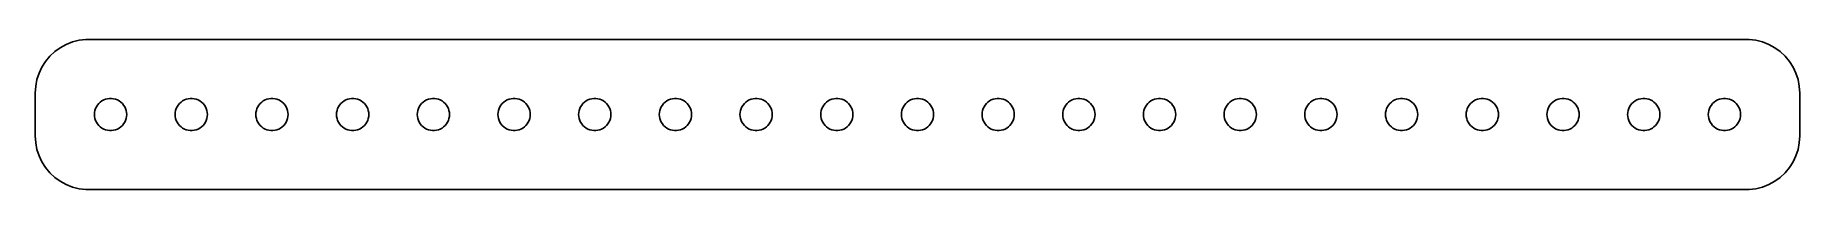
# Model space of a CAD drawing. Header units: metres. Extents: x -82 to 82, y -7 to 7.
import ezdxf

# ---------------------------------------------------------------- set-up
doc = ezdxf.new("R2010")
doc.units = ezdxf.units.M

msp = doc.modelspace()

# ---------------------------------------------------------------- linework, layer by layer
for p, q in [((-78.5451, 6.75528), (-79.1289, 6.52412)), ((-77.9369, 6.91142), (-78.5451, 6.75528)), ((-77.3139, 6.99013), (-77.9369, 6.91142)), ((77.3139, 6.99013), (-77.3139, 6.99013)), ((77.9369, 6.91142), (77.3139, 6.99013)), ((78.5451, 6.75528), (77.9369, 6.91142)), ((79.1289, 6.52412), (78.5451, 6.75528)), ((-81.0451, 4.93892), (-81.3815, 4.40877)), ((-80.6448, 5.42273), (-81.0451, 4.93892)), ((-80.1871, 5.85255), (-80.6448, 5.42273)), ((-79.6791, 6.22163), (-80.1871, 5.85255)), ((-79.1289, 6.52412), (-79.6791, 6.22163)), ((79.6791, 6.22163), (79.1289, 6.52412)), ((80.1871, 5.85255), (79.6791, 6.22163)), ((80.6448, 5.42273), (80.1871, 5.85255)), ((81.0451, 4.93892), (80.6448, 5.42273)), ((81.3815, 4.40877), (81.0451, 4.93892)), ((-81.6489, 3.84062), (-81.8429, 3.24344)), ((-81.3815, 4.40877), (-81.6489, 3.84062)), ((81.6489, 3.84062), (81.3815, 4.40877)), ((81.8429, 3.24344), (81.6489, 3.84062)), ((-81.9606, 2.62666), (-82, 2)), ((-82, 2), (-82, -2)), ((-81.8429, 3.24344), (-81.9606, 2.62666)), ((81.9606, 2.62666), (81.8429, 3.24344)), ((82, 2), (81.9606, 2.62666)), ((82, -2), (82, 2)), ((-76.5, 0), (-76.4882, 0.187988)), ((-76.4882, -0.187988), (-76.5, 0)), ((-76.4882, 0.187988), (-76.4529, 0.373032)), ((-76.4529, 0.373032), (-76.3947, 0.552185)), ((-76.3947, 0.552185), (-76.3145, 0.722626)), ((-76.3145, 0.722626), (-76.2135, 0.881668)), ((-76.2135, 0.881668), (-76.0934, 1.02681)), ((-76.0934, 1.02681), (-75.9561, 1.15576)), ((-75.9561, 1.15576), (-75.8037, 1.26648)), ((-75.8037, 1.26648), (-75.6387, 1.35724)), ((-75.6387, 1.35724), (-75.4635, 1.42657)), ((-75.4635, 1.42657), (-75.2811, 1.47342)), ((-75.2811, 1.47342), (-75.0942, 1.49704)), ((-75.0942, 1.49704), (-74.9058, 1.49704)), ((-74.9058, 1.49704), (-74.7189, 1.47342)), ((-74.7189, 1.47342), (-74.5365, 1.42657)), ((-74.5365, 1.42657), (-74.3613, 1.35724)), ((-74.3613, 1.35724), (-74.1963, 1.26648)), ((-74.1963, 1.26648), (-74.0439, 1.15576)), ((-74.0439, 1.15576), (-73.9065, 1.02681)), ((-73.9065, 1.02681), (-73.7865, 0.881668)), ((-73.7865, 0.881668), (-73.6855, 0.722626)), ((-73.6855, 0.722626), (-73.6053, 0.552185)), ((-73.6053, 0.552185), (-73.5471, 0.373032)), ((-73.5471, 0.373032), (-73.5118, 0.187988)), ((-73.5118, 0.187988), (-73.5, 0)), ((-73.5, 0), (-73.5118, -0.187988)), ((-69, 0), (-68.9882, 0.187988)), ((-68.9882, -0.187988), (-69, 0)), ((-68.9882, 0.187988), (-68.9529, 0.373032)), ((-68.9529, 0.373032), (-68.8947, 0.552185)), ((-68.8947, 0.552185), (-68.8145, 0.722626)), ((-68.8145, 0.722626), (-68.7135, 0.881668)), ((-68.7135, 0.881668), (-68.5934, 1.02681)), ((-68.5934, 1.02681), (-68.4561, 1.15576)), ((-68.4561, 1.15576), (-68.3037, 1.26648)), ((-68.3037, 1.26648), (-68.1387, 1.35724)), ((-68.1387, 1.35724), (-67.9635, 1.42657)), ((-67.9635, 1.42657), (-67.7811, 1.47342)), ((-67.7811, 1.47342), (-67.5942, 1.49704)), ((-67.5942, 1.49704), (-67.4058, 1.49704)), ((-67.4058, 1.49704), (-67.2189, 1.47342)), ((-67.2189, 1.47342), (-67.0365, 1.42657)), ((-67.0365, 1.42657), (-66.8613, 1.35724)), ((-66.8613, 1.35724), (-66.6963, 1.26648)), ((-66.6963, 1.26648), (-66.5439, 1.15576)), ((-66.5439, 1.15576), (-66.4065, 1.02681)), ((-66.4065, 1.02681), (-66.2865, 0.881668)), ((-66.2865, 0.881668), (-66.1855, 0.722626)), ((-66.1855, 0.722626), (-66.1053, 0.552185)), ((-66.1053, 0.552185), (-66.0471, 0.373032)), ((-66.0471, 0.373032), (-66.0118, 0.187988)), ((-66.0118, 0.187988), (-66, 0)), ((-66, 0), (-66.0118, -0.187988)), ((-61.5, 0), (-61.4882, 0.187988)), ((-61.4882, -0.187988), (-61.5, 0)), ((-61.4882, 0.187988), (-61.4529, 0.373032)), ((-61.4529, 0.373032), (-61.3947, 0.552185)), ((-61.3947, 0.552185), (-61.3145, 0.722626)), ((-61.3145, 0.722626), (-61.2135, 0.881668)), ((-61.2135, 0.881668), (-61.0934, 1.02681)), ((-61.0934, 1.02681), (-60.9561, 1.15576)), ((-60.9561, 1.15576), (-60.8037, 1.26648)), ((-60.8037, 1.26648), (-60.6387, 1.35724)), ((-60.6387, 1.35724), (-60.4635, 1.42657)), ((-60.4635, 1.42657), (-60.2811, 1.47342)), ((-60.2811, 1.47342), (-60.0942, 1.49704)), ((-60.0942, 1.49704), (-59.9058, 1.49704)), ((-59.9058, 1.49704), (-59.7189, 1.47342)), ((-59.7189, 1.47342), (-59.5365, 1.42657)), ((-59.5365, 1.42657), (-59.3613, 1.35724)), ((-59.3613, 1.35724), (-59.1963, 1.26648)), ((-59.1963, 1.26648), (-59.0439, 1.15576)), ((-59.0439, 1.15576), (-58.9065, 1.02681)), ((-58.9065, 1.02681), (-58.7865, 0.881668)), ((-58.7865, 0.881668), (-58.6855, 0.722626)), ((-58.6855, 0.722626), (-58.6053, 0.552185)), ((-58.6053, 0.552185), (-58.5471, 0.373032)), ((-58.5471, 0.373032), (-58.5118, 0.187988)), ((-58.5118, 0.187988), (-58.5, 0)), ((-58.5, 0), (-58.5118, -0.187988)), ((-54, 0), (-53.9882, 0.187988)), ((-53.9882, -0.187988), (-54, 0)), ((-53.9882, 0.187988), (-53.9529, 0.373032)), ((-53.9529, 0.373032), (-53.8947, 0.552185)), ((-53.8947, 0.552185), (-53.8145, 0.722626)), ((-53.8145, 0.722626), (-53.7135, 0.881668)), ((-53.7135, 0.881668), (-53.5934, 1.02681)), ((-53.5934, 1.02681), (-53.4561, 1.15576)), ((-53.4561, 1.15576), (-53.3037, 1.26648)), ((-53.3037, 1.26648), (-53.1387, 1.35724)), ((-53.1387, 1.35724), (-52.9635, 1.42657)), ((-52.9635, 1.42657), (-52.7811, 1.47342)), ((-52.7811, 1.47342), (-52.5942, 1.49704)), ((-52.5942, 1.49704), (-52.4058, 1.49704)), ((-52.4058, 1.49704), (-52.2189, 1.47342)), ((-52.2189, 1.47342), (-52.0365, 1.42657)), ((-52.0365, 1.42657), (-51.8613, 1.35724)), ((-51.8613, 1.35724), (-51.6963, 1.26648)), ((-51.6963, 1.26648), (-51.5439, 1.15576)), ((-51.5439, 1.15576), (-51.4065, 1.02681)), ((-51.4065, 1.02681), (-51.2865, 0.881668)), ((-51.2865, 0.881668), (-51.1855, 0.722626)), ((-51.1855, 0.722626), (-51.1053, 0.552185)), ((-51.1053, 0.552185), (-51.0471, 0.373032)), ((-51.0471, 0.373032), (-51.0118, 0.187988)), ((-51.0118, 0.187988), (-51, 0)), ((-51, 0), (-51.0118, -0.187988)), ((-46.5, 0), (-46.4882, 0.187988)), ((-46.4882, -0.187988), (-46.5, 0)), ((-46.4882, 0.187988), (-46.4529, 0.373032)), ((-46.4529, 0.373032), (-46.3947, 0.552185)), ((-46.3947, 0.552185), (-46.3145, 0.722626)), ((-46.3145, 0.722626), (-46.2135, 0.881668)), ((-46.2135, 0.881668), (-46.0934, 1.02681)), ((-46.0934, 1.02681), (-45.9561, 1.15576)), ((-45.9561, 1.15576), (-45.8037, 1.26648)), ((-45.8037, 1.26648), (-45.6387, 1.35724)), ((-45.6387, 1.35724), (-45.4635, 1.42657)), ((-45.4635, 1.42657), (-45.2811, 1.47342)), ((-45.2811, 1.47342), (-45.0942, 1.49704)), ((-45.0942, 1.49704), (-44.9058, 1.49704)), ((-44.9058, 1.49704), (-44.7189, 1.47342)), ((-44.7189, 1.47342), (-44.5365, 1.42657)), ((-44.5365, 1.42657), (-44.3613, 1.35724)), ((-44.3613, 1.35724), (-44.1963, 1.26648)), ((-44.1963, 1.26648), (-44.0439, 1.15576)), ((-44.0439, 1.15576), (-43.9065, 1.02681)), ((-43.9065, 1.02681), (-43.7865, 0.881668)), ((-43.7865, 0.881668), (-43.6855, 0.722626)), ((-43.6855, 0.722626), (-43.6053, 0.552185)), ((-43.6053, 0.552185), (-43.5471, 0.373032)), ((-43.5471, 0.373032), (-43.5118, 0.187988)), ((-43.5118, 0.187988), (-43.5, 0)), ((-43.5, 0), (-43.5118, -0.187988)), ((-39, 0), (-38.9882, 0.187988)), ((-38.9882, -0.187988), (-39, 0)), ((-38.9882, 0.187988), (-38.9529, 0.373032)), ((-38.9529, 0.373032), (-38.8947, 0.552185)), ((-38.8947, 0.552185), (-38.8145, 0.722626)), ((-38.8145, 0.722626), (-38.7135, 0.881668)), ((-38.7135, 0.881668), (-38.5934, 1.02681)), ((-38.5934, 1.02681), (-38.4561, 1.15576)), ((-38.4561, 1.15576), (-38.3037, 1.26648)), ((-38.3037, 1.26648), (-38.1387, 1.35724)), ((-38.1387, 1.35724), (-37.9635, 1.42657)), ((-37.9635, 1.42657), (-37.7811, 1.47342)), ((-37.7811, 1.47342), (-37.5942, 1.49704)), ((-37.5942, 1.49704), (-37.4058, 1.49704)), ((-37.4058, 1.49704), (-37.2189, 1.47342)), ((-37.2189, 1.47342), (-37.0365, 1.42657)), ((-37.0365, 1.42657), (-36.8613, 1.35724)), ((-36.8613, 1.35724), (-36.6963, 1.26648)), ((-36.6963, 1.26648), (-36.5439, 1.15576)), ((-36.5439, 1.15576), (-36.4065, 1.02681)), ((-36.4065, 1.02681), (-36.2865, 0.881668)), ((-36.2865, 0.881668), (-36.1855, 0.722626)), ((-36.1855, 0.722626), (-36.1053, 0.552185)), ((-36.1053, 0.552185), (-36.0471, 0.373032)), ((-36.0471, 0.373032), (-36.0118, 0.187988)), ((-36.0118, 0.187988), (-36, 0)), ((-36, 0), (-36.0118, -0.187988)), ((-31.5, 0), (-31.4882, 0.187988)), ((-31.4882, -0.187988), (-31.5, 0)), ((-31.4882, 0.187988), (-31.4529, 0.373032)), ((-31.4529, 0.373032), (-31.3947, 0.552185)), ((-31.3947, 0.552185), (-31.3145, 0.722626)), ((-31.3145, 0.722626), (-31.2135, 0.881668)), ((-31.2135, 0.881668), (-31.0934, 1.02681)), ((-31.0934, 1.02681), (-30.9561, 1.15576)), ((-30.9561, 1.15576), (-30.8037, 1.26648)), ((-30.8037, 1.26648), (-30.6387, 1.35724)), ((-30.6387, 1.35724), (-30.4635, 1.42657)), ((-30.4635, 1.42657), (-30.2811, 1.47342)), ((-30.2811, 1.47342), (-30.0942, 1.49704)), ((-30.0942, 1.49704), (-29.9058, 1.49704)), ((-29.9058, 1.49704), (-29.7189, 1.47342)), ((-29.7189, 1.47342), (-29.5365, 1.42657)), ((-29.5365, 1.42657), (-29.3613, 1.35724)), ((-29.3613, 1.35724), (-29.1963, 1.26648)), ((-29.1963, 1.26648), (-29.0439, 1.15576)), ((-29.0439, 1.15576), (-28.9065, 1.02681)), ((-28.9065, 1.02681), (-28.7865, 0.881668)), ((-28.7865, 0.881668), (-28.6855, 0.722626)), ((-28.6855, 0.722626), (-28.6053, 0.552185)), ((-28.6053, 0.552185), (-28.5471, 0.373032)), ((-28.5471, 0.373032), (-28.5118, 0.187988)), ((-28.5118, 0.187988), (-28.5, 0)), ((-28.5, 0), (-28.5118, -0.187988)), ((-24, 0), (-23.9882, 0.187988)), ((-23.9882, -0.187988), (-24, 0)), ((-23.9882, 0.187988), (-23.9529, 0.373032)), ((-23.9529, 0.373032), (-23.8947, 0.552185)), ((-23.8947, 0.552185), (-23.8145, 0.722626)), ((-23.8145, 0.722626), (-23.7135, 0.881668)), ((-23.7135, 0.881668), (-23.5934, 1.02681)), ((-23.5934, 1.02681), (-23.4561, 1.15576)), ((-23.4561, 1.15576), (-23.3037, 1.26648)), ((-23.3037, 1.26648), (-23.1387, 1.35724)), ((-23.1387, 1.35724), (-22.9635, 1.42657)), ((-22.9635, 1.42657), (-22.7811, 1.47342)), ((-22.7811, 1.47342), (-22.5942, 1.49704)), ((-22.5942, 1.49704), (-22.4058, 1.49704)), ((-22.4058, 1.49704), (-22.2189, 1.47342)), ((-22.2189, 1.47342), (-22.0365, 1.42657)), ((-22.0365, 1.42657), (-21.8613, 1.35724)), ((-21.8613, 1.35724), (-21.6963, 1.26648)), ((-21.6963, 1.26648), (-21.5439, 1.15576)), ((-21.5439, 1.15576), (-21.4065, 1.02681)), ((-21.4065, 1.02681), (-21.2865, 0.881668)), ((-21.2865, 0.881668), (-21.1855, 0.722626)), ((-21.1855, 0.722626), (-21.1053, 0.552185)), ((-21.1053, 0.552185), (-21.0471, 0.373032)), ((-21.0471, 0.373032), (-21.0118, 0.187988)), ((-21.0118, 0.187988), (-21, 0)), ((-21, 0), (-21.0118, -0.187988)), ((-16.5, 0), (-16.4882, 0.187988)), ((-16.4882, -0.187988), (-16.5, 0)), ((-16.4882, 0.187988), (-16.4529, 0.373032)), ((-16.4529, 0.373032), (-16.3947, 0.552185)), ((-16.3947, 0.552185), (-16.3145, 0.722626)), ((-16.3145, 0.722626), (-16.2135, 0.881668)), ((-16.2135, 0.881668), (-16.0934, 1.02681)), ((-16.0934, 1.02681), (-15.9561, 1.15576)), ((-15.9561, 1.15576), (-15.8037, 1.26648)), ((-15.8037, 1.26648), (-15.6387, 1.35724)), ((-15.6387, 1.35724), (-15.4635, 1.42657)), ((-15.4635, 1.42657), (-15.2811, 1.47342)), ((-15.2811, 1.47342), (-15.0942, 1.49704)), ((-15.0942, 1.49704), (-14.9058, 1.49704)), ((-14.9058, 1.49704), (-14.7189, 1.47342)), ((-14.7189, 1.47342), (-14.5365, 1.42657)), ((-14.5365, 1.42657), (-14.3613, 1.35724)), ((-14.3613, 1.35724), (-14.1963, 1.26648)), ((-14.1963, 1.26648), (-14.0439, 1.15576)), ((-14.0439, 1.15576), (-13.9065, 1.02681)), ((-13.9065, 1.02681), (-13.7865, 0.881668)), ((-13.7865, 0.881668), (-13.6855, 0.722626)), ((-13.6855, 0.722626), (-13.6053, 0.552185)), ((-13.6053, 0.552185), (-13.5471, 0.373032)), ((-13.5471, 0.373032), (-13.5118, 0.187988)), ((-13.5118, 0.187988), (-13.5, 0)), ((-13.5, 0), (-13.5118, -0.187988)), ((-9, 0), (-8.98816, 0.187988)), ((-8.98816, -0.187988), (-9, 0)), ((-8.98816, 0.187988), (-8.95287, 0.373032)), ((-8.95287, 0.373032), (-8.89465, 0.552185)), ((-8.89465, 0.552185), (-8.81445, 0.722626)), ((-8.81445, 0.722626), (-8.71352, 0.881668)), ((-8.71352, 0.881668), (-8.59344, 1.02681)), ((-8.59344, 1.02681), (-8.45613, 1.15576)), ((-8.45613, 1.15576), (-8.30373, 1.26648)), ((-8.30373, 1.26648), (-8.13866, 1.35724)), ((-8.13866, 1.35724), (-7.96352, 1.42657)), ((-7.96352, 1.42657), (-7.78107, 1.47342)), ((-7.78107, 1.47342), (-7.59418, 1.49704)), ((-7.59418, 1.49704), (-7.40581, 1.49704)), ((-7.40581, 1.49704), (-7.21892, 1.47342)), ((-7.21892, 1.47342), (-7.03647, 1.42657)), ((-7.03647, 1.42657), (-6.86133, 1.35724)), ((-6.86133, 1.35724), (-6.69626, 1.26648)), ((-6.69626, 1.26648), (-6.54385, 1.15576)), ((-6.54385, 1.15576), (-6.40654, 1.02681)), ((-6.40654, 1.02681), (-6.28647, 0.881668)), ((-6.28647, 0.881668), (-6.18553, 0.722626)), ((-6.18553, 0.722626), (-6.10533, 0.552185)), ((-6.10533, 0.552185), (-6.04712, 0.373032)), ((-6.04712, 0.373032), (-6.01183, 0.187988)), ((-6.01183, 0.187988), (-6, 0)), ((-6, 0), (-6.01183, -0.187988)), ((-1.5, 0), (-1.48816, 0.187988)), ((-1.48816, -0.187988), (-1.5, 0)), ((-1.48816, 0.187988), (-1.45287, 0.373032)), ((-1.45287, 0.373032), (-1.39465, 0.552185)), ((-1.39465, 0.552185), (-1.31445, 0.722626)), ((-1.31445, 0.722626), (-1.21352, 0.881668)), ((-1.21352, 0.881668), (-1.09344, 1.02681)), ((-1.09344, 1.02681), (-0.956131, 1.15576)), ((-0.956131, 1.15576), (-0.803726, 1.26648)), ((-0.803726, 1.26648), (-0.638657, 1.35724)), ((-0.638657, 1.35724), (-0.463516, 1.42657)), ((-0.463516, 1.42657), (-0.281067, 1.47342)), ((-0.281067, 1.47342), (-0.094177, 1.49704)), ((-0.094177, 1.49704), (0.094177, 1.49704)), ((0.094177, 1.49704), (0.281067, 1.47342)), ((0.281067, 1.47342), (0.463516, 1.42657)), ((0.463516, 1.42657), (0.638657, 1.35724)), ((0.638657, 1.35724), (0.803726, 1.26648)), ((0.803726, 1.26648), (0.956131, 1.15576)), ((0.956131, 1.15576), (1.09344, 1.02681)), ((1.09344, 1.02681), (1.21352, 0.881668)), ((1.21352, 0.881668), (1.31445, 0.722626)), ((1.31445, 0.722626), (1.39465, 0.552185)), ((1.39465, 0.552185), (1.45287, 0.373032)), ((1.45287, 0.373032), (1.48816, 0.187988)), ((1.48816, 0.187988), (1.5, 0)), ((1.5, 0), (1.48816, -0.187988)), ((6, 0), (6.01183, 0.187988)), ((6.01183, -0.187988), (6, 0)), ((6.01183, 0.187988), (6.04712, 0.373032)), ((6.04712, 0.373032), (6.10533, 0.552185)), ((6.10533, 0.552185), (6.18553, 0.722626)), ((6.18553, 0.722626), (6.28647, 0.881668)), ((6.28647, 0.881668), (6.40654, 1.02681)), ((6.40654, 1.02681), (6.54385, 1.15576)), ((6.54385, 1.15576), (6.69626, 1.26648)), ((6.69626, 1.26648), (6.86133, 1.35724)), ((6.86133, 1.35724), (7.03647, 1.42657)), ((7.03647, 1.42657), (7.21892, 1.47342)), ((7.21892, 1.47342), (7.40581, 1.49704)), ((7.40581, 1.49704), (7.59418, 1.49704)), ((7.59418, 1.49704), (7.78107, 1.47342)), ((7.78107, 1.47342), (7.96352, 1.42657)), ((7.96352, 1.42657), (8.13866, 1.35724)), ((8.13866, 1.35724), (8.30373, 1.26648)), ((8.30373, 1.26648), (8.45613, 1.15576)), ((8.45613, 1.15576), (8.59344, 1.02681)), ((8.59344, 1.02681), (8.71352, 0.881668)), ((8.71352, 0.881668), (8.81445, 0.722626)), ((8.81445, 0.722626), (8.89465, 0.552185)), ((8.89465, 0.552185), (8.95287, 0.373032)), ((8.95287, 0.373032), (8.98816, 0.187988)), ((8.98816, 0.187988), (9, 0)), ((9, 0), (8.98816, -0.187988)), ((13.5, 0), (13.5118, 0.187988)), ((13.5118, -0.187988), (13.5, 0)), ((13.5118, 0.187988), (13.5471, 0.373032)), ((13.5471, 0.373032), (13.6053, 0.552185)), ((13.6053, 0.552185), (13.6855, 0.722626)), ((13.6855, 0.722626), (13.7865, 0.881668)), ((13.7865, 0.881668), (13.9065, 1.02681)), ((13.9065, 1.02681), (14.0439, 1.15576)), ((14.0439, 1.15576), (14.1963, 1.26648)), ((14.1963, 1.26648), (14.3613, 1.35724)), ((14.3613, 1.35724), (14.5365, 1.42657)), ((14.5365, 1.42657), (14.7189, 1.47342)), ((14.7189, 1.47342), (14.9058, 1.49704)), ((14.9058, 1.49704), (15.0942, 1.49704)), ((15.0942, 1.49704), (15.2811, 1.47342)), ((15.2811, 1.47342), (15.4635, 1.42657)), ((15.4635, 1.42657), (15.6387, 1.35724)), ((15.6387, 1.35724), (15.8037, 1.26648)), ((15.8037, 1.26648), (15.9561, 1.15576)), ((15.9561, 1.15576), (16.0934, 1.02681)), ((16.0934, 1.02681), (16.2135, 0.881668)), ((16.2135, 0.881668), (16.3145, 0.722626)), ((16.3145, 0.722626), (16.3947, 0.552185)), ((16.3947, 0.552185), (16.4529, 0.373032)), ((16.4529, 0.373032), (16.4882, 0.187988)), ((16.4882, 0.187988), (16.5, 0)), ((16.5, 0), (16.4882, -0.187988)), ((21, 0), (21.0118, 0.187988)), ((21.0118, -0.187988), (21, 0)), ((21.0118, 0.187988), (21.0471, 0.373032)), ((21.0471, 0.373032), (21.1053, 0.552185)), ((21.1053, 0.552185), (21.1855, 0.722626)), ((21.1855, 0.722626), (21.2865, 0.881668)), ((21.2865, 0.881668), (21.4065, 1.02681)), ((21.4065, 1.02681), (21.5439, 1.15576)), ((21.5439, 1.15576), (21.6963, 1.26648)), ((21.6963, 1.26648), (21.8613, 1.35724)), ((21.8613, 1.35724), (22.0365, 1.42657)), ((22.0365, 1.42657), (22.2189, 1.47342)), ((22.2189, 1.47342), (22.4058, 1.49704)), ((22.4058, 1.49704), (22.5942, 1.49704)), ((22.5942, 1.49704), (22.7811, 1.47342)), ((22.7811, 1.47342), (22.9635, 1.42657)), ((22.9635, 1.42657), (23.1387, 1.35724)), ((23.1387, 1.35724), (23.3037, 1.26648)), ((23.3037, 1.26648), (23.4561, 1.15576)), ((23.4561, 1.15576), (23.5934, 1.02681)), ((23.5934, 1.02681), (23.7135, 0.881668)), ((23.7135, 0.881668), (23.8145, 0.722626)), ((23.8145, 0.722626), (23.8947, 0.552185)), ((23.8947, 0.552185), (23.9529, 0.373032)), ((23.9529, 0.373032), (23.9882, 0.187988)), ((23.9882, 0.187988), (24, 0)), ((24, 0), (23.9882, -0.187988)), ((28.5, 0), (28.5118, 0.187988)), ((28.5118, -0.187988), (28.5, 0)), ((28.5118, 0.187988), (28.5471, 0.373032)), ((28.5471, 0.373032), (28.6053, 0.552185)), ((28.6053, 0.552185), (28.6855, 0.722626)), ((28.6855, 0.722626), (28.7865, 0.881668)), ((28.7865, 0.881668), (28.9065, 1.02681)), ((28.9065, 1.02681), (29.0439, 1.15576)), ((29.0439, 1.15576), (29.1963, 1.26648)), ((29.1963, 1.26648), (29.3613, 1.35724)), ((29.3613, 1.35724), (29.5365, 1.42657)), ((29.5365, 1.42657), (29.7189, 1.47342)), ((29.7189, 1.47342), (29.9058, 1.49704)), ((29.9058, 1.49704), (30.0942, 1.49704)), ((30.0942, 1.49704), (30.2811, 1.47342)), ((30.2811, 1.47342), (30.4635, 1.42657)), ((30.4635, 1.42657), (30.6387, 1.35724)), ((30.6387, 1.35724), (30.8037, 1.26648)), ((30.8037, 1.26648), (30.9561, 1.15576)), ((30.9561, 1.15576), (31.0934, 1.02681)), ((31.0934, 1.02681), (31.2135, 0.881668)), ((31.2135, 0.881668), (31.3145, 0.722626)), ((31.3145, 0.722626), (31.3947, 0.552185)), ((31.3947, 0.552185), (31.4529, 0.373032)), ((31.4529, 0.373032), (31.4882, 0.187988)), ((31.4882, 0.187988), (31.5, 0)), ((31.5, 0), (31.4882, -0.187988)), ((36, 0), (36.0118, 0.187988)), ((36.0118, -0.187988), (36, 0)), ((36.0118, 0.187988), (36.0471, 0.373032)), ((36.0471, 0.373032), (36.1053, 0.552185)), ((36.1053, 0.552185), (36.1855, 0.722626)), ((36.1855, 0.722626), (36.2865, 0.881668)), ((36.2865, 0.881668), (36.4065, 1.02681)), ((36.4065, 1.02681), (36.5439, 1.15576)), ((36.5439, 1.15576), (36.6963, 1.26648)), ((36.6963, 1.26648), (36.8613, 1.35724)), ((36.8613, 1.35724), (37.0365, 1.42657)), ((37.0365, 1.42657), (37.2189, 1.47342)), ((37.2189, 1.47342), (37.4058, 1.49704)), ((37.4058, 1.49704), (37.5942, 1.49704)), ((37.5942, 1.49704), (37.7811, 1.47342)), ((37.7811, 1.47342), (37.9635, 1.42657)), ((37.9635, 1.42657), (38.1387, 1.35724)), ((38.1387, 1.35724), (38.3037, 1.26648)), ((38.3037, 1.26648), (38.4561, 1.15576)), ((38.4561, 1.15576), (38.5934, 1.02681)), ((38.5934, 1.02681), (38.7135, 0.881668)), ((38.7135, 0.881668), (38.8145, 0.722626)), ((38.8145, 0.722626), (38.8947, 0.552185)), ((38.8947, 0.552185), (38.9529, 0.373032)), ((38.9529, 0.373032), (38.9882, 0.187988)), ((38.9882, 0.187988), (39, 0)), ((39, 0), (38.9882, -0.187988)), ((43.5, 0), (43.5118, 0.187988)), ((43.5118, -0.187988), (43.5, 0)), ((43.5118, 0.187988), (43.5471, 0.373032)), ((43.5471, 0.373032), (43.6053, 0.552185)), ((43.6053, 0.552185), (43.6855, 0.722626)), ((43.6855, 0.722626), (43.7865, 0.881668)), ((43.7865, 0.881668), (43.9065, 1.02681)), ((43.9065, 1.02681), (44.0439, 1.15576)), ((44.0439, 1.15576), (44.1963, 1.26648)), ((44.1963, 1.26648), (44.3613, 1.35724)), ((44.3613, 1.35724), (44.5365, 1.42657)), ((44.5365, 1.42657), (44.7189, 1.47342)), ((44.7189, 1.47342), (44.9058, 1.49704)), ((44.9058, 1.49704), (45.0942, 1.49704)), ((45.0942, 1.49704), (45.2811, 1.47342)), ((45.2811, 1.47342), (45.4635, 1.42657)), ((45.4635, 1.42657), (45.6387, 1.35724)), ((45.6387, 1.35724), (45.8037, 1.26648)), ((45.8037, 1.26648), (45.9561, 1.15576)), ((45.9561, 1.15576), (46.0934, 1.02681)), ((46.0934, 1.02681), (46.2135, 0.881668)), ((46.2135, 0.881668), (46.3145, 0.722626)), ((46.3145, 0.722626), (46.3947, 0.552185)), ((46.3947, 0.552185), (46.4529, 0.373032)), ((46.4529, 0.373032), (46.4882, 0.187988)), ((46.4882, 0.187988), (46.5, 0)), ((46.5, 0), (46.4882, -0.187988)), ((51, 0), (51.0118, 0.187988)), ((51.0118, -0.187988), (51, 0)), ((51.0118, 0.187988), (51.0471, 0.373032)), ((51.0471, 0.373032), (51.1053, 0.552185)), ((51.1053, 0.552185), (51.1855, 0.722626)), ((51.1855, 0.722626), (51.2865, 0.881668)), ((51.2865, 0.881668), (51.4065, 1.02681)), ((51.4065, 1.02681), (51.5439, 1.15576)), ((51.5439, 1.15576), (51.6963, 1.26648)), ((51.6963, 1.26648), (51.8613, 1.35724)), ((51.8613, 1.35724), (52.0365, 1.42657)), ((52.0365, 1.42657), (52.2189, 1.47342)), ((52.2189, 1.47342), (52.4058, 1.49704)), ((52.4058, 1.49704), (52.5942, 1.49704)), ((52.5942, 1.49704), (52.7811, 1.47342)), ((52.7811, 1.47342), (52.9635, 1.42657)), ((52.9635, 1.42657), (53.1387, 1.35724)), ((53.1387, 1.35724), (53.3037, 1.26648)), ((53.3037, 1.26648), (53.4561, 1.15576)), ((53.4561, 1.15576), (53.5934, 1.02681)), ((53.5934, 1.02681), (53.7135, 0.881668)), ((53.7135, 0.881668), (53.8145, 0.722626)), ((53.8145, 0.722626), (53.8947, 0.552185)), ((53.8947, 0.552185), (53.9529, 0.373032)), ((53.9529, 0.373032), (53.9882, 0.187988)), ((53.9882, 0.187988), (54, 0)), ((54, 0), (53.9882, -0.187988)), ((58.5, 0), (58.5118, 0.187988)), ((58.5118, -0.187988), (58.5, 0)), ((58.5118, 0.187988), (58.5471, 0.373032)), ((58.5471, 0.373032), (58.6053, 0.552185)), ((58.6053, 0.552185), (58.6855, 0.722626)), ((58.6855, 0.722626), (58.7865, 0.881668)), ((58.7865, 0.881668), (58.9065, 1.02681)), ((58.9065, 1.02681), (59.0439, 1.15576)), ((59.0439, 1.15576), (59.1963, 1.26648)), ((59.1963, 1.26648), (59.3613, 1.35724)), ((59.3613, 1.35724), (59.5365, 1.42657)), ((59.5365, 1.42657), (59.7189, 1.47342)), ((59.7189, 1.47342), (59.9058, 1.49704)), ((59.9058, 1.49704), (60.0942, 1.49704)), ((60.0942, 1.49704), (60.2811, 1.47342)), ((60.2811, 1.47342), (60.4635, 1.42657)), ((60.4635, 1.42657), (60.6387, 1.35724)), ((60.6387, 1.35724), (60.8037, 1.26648)), ((60.8037, 1.26648), (60.9561, 1.15576)), ((60.9561, 1.15576), (61.0934, 1.02681)), ((61.0934, 1.02681), (61.2135, 0.881668)), ((61.2135, 0.881668), (61.3145, 0.722626)), ((61.3145, 0.722626), (61.3947, 0.552185)), ((61.3947, 0.552185), (61.4529, 0.373032)), ((61.4529, 0.373032), (61.4882, 0.187988)), ((61.4882, 0.187988), (61.5, 0)), ((61.5, 0), (61.4882, -0.187988)), ((66, 0), (66.0118, 0.187988)), ((66.0118, -0.187988), (66, 0)), ((66.0118, 0.187988), (66.0471, 0.373032)), ((66.0471, 0.373032), (66.1053, 0.552185)), ((66.1053, 0.552185), (66.1855, 0.722626)), ((66.1855, 0.722626), (66.2865, 0.881668)), ((66.2865, 0.881668), (66.4065, 1.02681)), ((66.4065, 1.02681), (66.5439, 1.15576)), ((66.5439, 1.15576), (66.6963, 1.26648)), ((66.6963, 1.26648), (66.8613, 1.35724)), ((66.8613, 1.35724), (67.0365, 1.42657)), ((67.0365, 1.42657), (67.2189, 1.47342)), ((67.2189, 1.47342), (67.4058, 1.49704)), ((67.4058, 1.49704), (67.5942, 1.49704)), ((67.5942, 1.49704), (67.7811, 1.47342)), ((67.7811, 1.47342), (67.9635, 1.42657)), ((67.9635, 1.42657), (68.1387, 1.35724)), ((68.1387, 1.35724), (68.3037, 1.26648)), ((68.3037, 1.26648), (68.4561, 1.15576)), ((68.4561, 1.15576), (68.5934, 1.02681)), ((68.5934, 1.02681), (68.7135, 0.881668)), ((68.7135, 0.881668), (68.8145, 0.722626)), ((68.8145, 0.722626), (68.8947, 0.552185)), ((68.8947, 0.552185), (68.9529, 0.373032)), ((68.9529, 0.373032), (68.9882, 0.187988)), ((68.9882, 0.187988), (69, 0)), ((69, 0), (68.9882, -0.187988)), ((73.5, 0), (73.5118, 0.187988)), ((73.5118, -0.187988), (73.5, 0)), ((73.5118, 0.187988), (73.5471, 0.373032)), ((73.5471, 0.373032), (73.6053, 0.552185)), ((73.6053, 0.552185), (73.6855, 0.722626)), ((73.6855, 0.722626), (73.7865, 0.881668)), ((73.7865, 0.881668), (73.9065, 1.02681)), ((73.9065, 1.02681), (74.0439, 1.15576)), ((74.0439, 1.15576), (74.1963, 1.26648)), ((74.1963, 1.26648), (74.3613, 1.35724)), ((74.3613, 1.35724), (74.5365, 1.42657)), ((74.5365, 1.42657), (74.7189, 1.47342)), ((74.7189, 1.47342), (74.9058, 1.49704)), ((74.9058, 1.49704), (75.0942, 1.49704)), ((75.0942, 1.49704), (75.2811, 1.47342)), ((75.2811, 1.47342), (75.4635, 1.42657)), ((75.4635, 1.42657), (75.6387, 1.35724)), ((75.6387, 1.35724), (75.8037, 1.26648)), ((75.8037, 1.26648), (75.9561, 1.15576)), ((75.9561, 1.15576), (76.0934, 1.02681)), ((76.0934, 1.02681), (76.2135, 0.881668)), ((76.2135, 0.881668), (76.3145, 0.722626)), ((76.3145, 0.722626), (76.3947, 0.552185)), ((76.3947, 0.552185), (76.4529, 0.373032)), ((76.4529, 0.373032), (76.4882, 0.187988)), ((76.4882, 0.187988), (76.5, 0)), ((76.5, 0), (76.4882, -0.187988)), ((-76.4529, -0.373032), (-76.4882, -0.187988)), ((-76.3947, -0.552185), (-76.4529, -0.373032)), ((-76.3145, -0.722626), (-76.3947, -0.552185)), ((-76.2135, -0.881668), (-76.3145, -0.722626)), ((-76.0934, -1.02681), (-76.2135, -0.881668)), ((-75.9561, -1.15576), (-76.0934, -1.02681)), ((-75.8037, -1.26648), (-75.9561, -1.15576)), ((-75.6387, -1.35724), (-75.8037, -1.26648)), ((-75.4635, -1.42657), (-75.6387, -1.35724)), ((-75.2811, -1.47342), (-75.4635, -1.42657)), ((-75.0942, -1.49704), (-75.2811, -1.47342)), ((-74.9058, -1.49704), (-75.0942, -1.49704)), ((-74.7189, -1.47342), (-74.9058, -1.49704)), ((-74.5365, -1.42657), (-74.7189, -1.47342)), ((-74.3613, -1.35724), (-74.5365, -1.42657)), ((-74.1963, -1.26648), (-74.3613, -1.35724)), ((-74.0439, -1.15576), (-74.1963, -1.26648)), ((-73.9065, -1.02681), (-74.0439, -1.15576)), ((-73.7865, -0.881668), (-73.9065, -1.02681)), ((-73.6855, -0.722626), (-73.7865, -0.881668)), ((-73.6053, -0.552185), (-73.6855, -0.722626)), ((-73.5471, -0.373032), (-73.6053, -0.552185)), ((-73.5118, -0.187988), (-73.5471, -0.373032)), ((-68.9529, -0.373032), (-68.9882, -0.187988)), ((-68.8947, -0.552185), (-68.9529, -0.373032)), ((-68.8145, -0.722626), (-68.8947, -0.552185)), ((-68.7135, -0.881668), (-68.8145, -0.722626)), ((-68.5934, -1.02681), (-68.7135, -0.881668)), ((-68.4561, -1.15576), (-68.5934, -1.02681)), ((-68.3037, -1.26648), (-68.4561, -1.15576)), ((-68.1387, -1.35724), (-68.3037, -1.26648)), ((-67.9635, -1.42657), (-68.1387, -1.35724)), ((-67.7811, -1.47342), (-67.9635, -1.42657)), ((-67.5942, -1.49704), (-67.7811, -1.47342)), ((-67.4058, -1.49704), (-67.5942, -1.49704)), ((-67.2189, -1.47342), (-67.4058, -1.49704)), ((-67.0365, -1.42657), (-67.2189, -1.47342)), ((-66.8613, -1.35724), (-67.0365, -1.42657)), ((-66.6963, -1.26648), (-66.8613, -1.35724)), ((-66.5439, -1.15576), (-66.6963, -1.26648)), ((-66.4065, -1.02681), (-66.5439, -1.15576)), ((-66.2865, -0.881668), (-66.4065, -1.02681)), ((-66.1855, -0.722626), (-66.2865, -0.881668)), ((-66.1053, -0.552185), (-66.1855, -0.722626)), ((-66.0471, -0.373032), (-66.1053, -0.552185)), ((-66.0118, -0.187988), (-66.0471, -0.373032)), ((-61.4529, -0.373032), (-61.4882, -0.187988)), ((-61.3947, -0.552185), (-61.4529, -0.373032)), ((-61.3145, -0.722626), (-61.3947, -0.552185)), ((-61.2135, -0.881668), (-61.3145, -0.722626)), ((-61.0934, -1.02681), (-61.2135, -0.881668)), ((-60.9561, -1.15576), (-61.0934, -1.02681)), ((-60.8037, -1.26648), (-60.9561, -1.15576)), ((-60.6387, -1.35724), (-60.8037, -1.26648)), ((-60.4635, -1.42657), (-60.6387, -1.35724)), ((-60.2811, -1.47342), (-60.4635, -1.42657)), ((-60.0942, -1.49704), (-60.2811, -1.47342)), ((-59.9058, -1.49704), (-60.0942, -1.49704)), ((-59.7189, -1.47342), (-59.9058, -1.49704)), ((-59.5365, -1.42657), (-59.7189, -1.47342)), ((-59.3613, -1.35724), (-59.5365, -1.42657)), ((-59.1963, -1.26648), (-59.3613, -1.35724)), ((-59.0439, -1.15576), (-59.1963, -1.26648)), ((-58.9065, -1.02681), (-59.0439, -1.15576)), ((-58.7865, -0.881668), (-58.9065, -1.02681)), ((-58.6855, -0.722626), (-58.7865, -0.881668)), ((-58.6053, -0.552185), (-58.6855, -0.722626)), ((-58.5471, -0.373032), (-58.6053, -0.552185)), ((-58.5118, -0.187988), (-58.5471, -0.373032)), ((-53.9529, -0.373032), (-53.9882, -0.187988)), ((-53.8947, -0.552185), (-53.9529, -0.373032)), ((-53.8145, -0.722626), (-53.8947, -0.552185)), ((-53.7135, -0.881668), (-53.8145, -0.722626)), ((-53.5934, -1.02681), (-53.7135, -0.881668)), ((-53.4561, -1.15576), (-53.5934, -1.02681)), ((-53.3037, -1.26648), (-53.4561, -1.15576)), ((-53.1387, -1.35724), (-53.3037, -1.26648)), ((-52.9635, -1.42657), (-53.1387, -1.35724)), ((-52.7811, -1.47342), (-52.9635, -1.42657)), ((-52.5942, -1.49704), (-52.7811, -1.47342)), ((-52.4058, -1.49704), (-52.5942, -1.49704)), ((-52.2189, -1.47342), (-52.4058, -1.49704)), ((-52.0365, -1.42657), (-52.2189, -1.47342)), ((-51.8613, -1.35724), (-52.0365, -1.42657)), ((-51.6963, -1.26648), (-51.8613, -1.35724)), ((-51.5439, -1.15576), (-51.6963, -1.26648)), ((-51.4065, -1.02681), (-51.5439, -1.15576)), ((-51.2865, -0.881668), (-51.4065, -1.02681)), ((-51.1855, -0.722626), (-51.2865, -0.881668)), ((-51.1053, -0.552185), (-51.1855, -0.722626)), ((-51.0471, -0.373032), (-51.1053, -0.552185)), ((-51.0118, -0.187988), (-51.0471, -0.373032)), ((-46.4529, -0.373032), (-46.4882, -0.187988)), ((-46.3947, -0.552185), (-46.4529, -0.373032)), ((-46.3145, -0.722626), (-46.3947, -0.552185)), ((-46.2135, -0.881668), (-46.3145, -0.722626)), ((-46.0934, -1.02681), (-46.2135, -0.881668)), ((-45.9561, -1.15576), (-46.0934, -1.02681)), ((-45.8037, -1.26648), (-45.9561, -1.15576)), ((-45.6387, -1.35724), (-45.8037, -1.26648)), ((-45.4635, -1.42657), (-45.6387, -1.35724)), ((-45.2811, -1.47342), (-45.4635, -1.42657)), ((-45.0942, -1.49704), (-45.2811, -1.47342)), ((-44.9058, -1.49704), (-45.0942, -1.49704)), ((-44.7189, -1.47342), (-44.9058, -1.49704)), ((-44.5365, -1.42657), (-44.7189, -1.47342)), ((-44.3613, -1.35724), (-44.5365, -1.42657)), ((-44.1963, -1.26648), (-44.3613, -1.35724)), ((-44.0439, -1.15576), (-44.1963, -1.26648)), ((-43.9065, -1.02681), (-44.0439, -1.15576)), ((-43.7865, -0.881668), (-43.9065, -1.02681)), ((-43.6855, -0.722626), (-43.7865, -0.881668)), ((-43.6053, -0.552185), (-43.6855, -0.722626)), ((-43.5471, -0.373032), (-43.6053, -0.552185)), ((-43.5118, -0.187988), (-43.5471, -0.373032)), ((-38.9529, -0.373032), (-38.9882, -0.187988)), ((-38.8947, -0.552185), (-38.9529, -0.373032)), ((-38.8145, -0.722626), (-38.8947, -0.552185)), ((-38.7135, -0.881668), (-38.8145, -0.722626)), ((-38.5934, -1.02681), (-38.7135, -0.881668)), ((-38.4561, -1.15576), (-38.5934, -1.02681)), ((-38.3037, -1.26648), (-38.4561, -1.15576)), ((-38.1387, -1.35724), (-38.3037, -1.26648)), ((-37.9635, -1.42657), (-38.1387, -1.35724)), ((-37.7811, -1.47342), (-37.9635, -1.42657)), ((-37.5942, -1.49704), (-37.7811, -1.47342)), ((-37.4058, -1.49704), (-37.5942, -1.49704)), ((-37.2189, -1.47342), (-37.4058, -1.49704)), ((-37.0365, -1.42657), (-37.2189, -1.47342)), ((-36.8613, -1.35724), (-37.0365, -1.42657)), ((-36.6963, -1.26648), (-36.8613, -1.35724)), ((-36.5439, -1.15576), (-36.6963, -1.26648)), ((-36.4065, -1.02681), (-36.5439, -1.15576)), ((-36.2865, -0.881668), (-36.4065, -1.02681)), ((-36.1855, -0.722626), (-36.2865, -0.881668)), ((-36.1053, -0.552185), (-36.1855, -0.722626)), ((-36.0471, -0.373032), (-36.1053, -0.552185)), ((-36.0118, -0.187988), (-36.0471, -0.373032)), ((-31.4529, -0.373032), (-31.4882, -0.187988)), ((-31.3947, -0.552185), (-31.4529, -0.373032)), ((-31.3145, -0.722626), (-31.3947, -0.552185)), ((-31.2135, -0.881668), (-31.3145, -0.722626)), ((-31.0934, -1.02681), (-31.2135, -0.881668)), ((-30.9561, -1.15576), (-31.0934, -1.02681)), ((-30.8037, -1.26648), (-30.9561, -1.15576)), ((-30.6387, -1.35724), (-30.8037, -1.26648)), ((-30.4635, -1.42657), (-30.6387, -1.35724)), ((-30.2811, -1.47342), (-30.4635, -1.42657)), ((-30.0942, -1.49704), (-30.2811, -1.47342)), ((-29.9058, -1.49704), (-30.0942, -1.49704)), ((-29.7189, -1.47342), (-29.9058, -1.49704)), ((-29.5365, -1.42657), (-29.7189, -1.47342)), ((-29.3613, -1.35724), (-29.5365, -1.42657)), ((-29.1963, -1.26648), (-29.3613, -1.35724)), ((-29.0439, -1.15576), (-29.1963, -1.26648)), ((-28.9065, -1.02681), (-29.0439, -1.15576)), ((-28.7865, -0.881668), (-28.9065, -1.02681)), ((-28.6855, -0.722626), (-28.7865, -0.881668)), ((-28.6053, -0.552185), (-28.6855, -0.722626)), ((-28.5471, -0.373032), (-28.6053, -0.552185)), ((-28.5118, -0.187988), (-28.5471, -0.373032)), ((-23.9529, -0.373032), (-23.9882, -0.187988)), ((-23.8947, -0.552185), (-23.9529, -0.373032)), ((-23.8145, -0.722626), (-23.8947, -0.552185)), ((-23.7135, -0.881668), (-23.8145, -0.722626)), ((-23.5934, -1.02681), (-23.7135, -0.881668)), ((-23.4561, -1.15576), (-23.5934, -1.02681)), ((-23.3037, -1.26648), (-23.4561, -1.15576)), ((-23.1387, -1.35724), (-23.3037, -1.26648)), ((-22.9635, -1.42657), (-23.1387, -1.35724)), ((-22.7811, -1.47342), (-22.9635, -1.42657)), ((-22.5942, -1.49704), (-22.7811, -1.47342)), ((-22.4058, -1.49704), (-22.5942, -1.49704)), ((-22.2189, -1.47342), (-22.4058, -1.49704)), ((-22.0365, -1.42657), (-22.2189, -1.47342)), ((-21.8613, -1.35724), (-22.0365, -1.42657)), ((-21.6963, -1.26648), (-21.8613, -1.35724)), ((-21.5439, -1.15576), (-21.6963, -1.26648)), ((-21.4065, -1.02681), (-21.5439, -1.15576)), ((-21.2865, -0.881668), (-21.4065, -1.02681)), ((-21.1855, -0.722626), (-21.2865, -0.881668)), ((-21.1053, -0.552185), (-21.1855, -0.722626)), ((-21.0471, -0.373032), (-21.1053, -0.552185)), ((-21.0118, -0.187988), (-21.0471, -0.373032)), ((-16.4529, -0.373032), (-16.4882, -0.187988)), ((-16.3947, -0.552185), (-16.4529, -0.373032)), ((-16.3145, -0.722626), (-16.3947, -0.552185)), ((-16.2135, -0.881668), (-16.3145, -0.722626)), ((-16.0934, -1.02681), (-16.2135, -0.881668)), ((-15.9561, -1.15576), (-16.0934, -1.02681)), ((-15.8037, -1.26648), (-15.9561, -1.15576)), ((-15.6387, -1.35724), (-15.8037, -1.26648)), ((-15.4635, -1.42657), (-15.6387, -1.35724)), ((-15.2811, -1.47342), (-15.4635, -1.42657)), ((-15.0942, -1.49704), (-15.2811, -1.47342)), ((-14.9058, -1.49704), (-15.0942, -1.49704)), ((-14.7189, -1.47342), (-14.9058, -1.49704)), ((-14.5365, -1.42657), (-14.7189, -1.47342)), ((-14.3613, -1.35724), (-14.5365, -1.42657)), ((-14.1963, -1.26648), (-14.3613, -1.35724)), ((-14.0439, -1.15576), (-14.1963, -1.26648)), ((-13.9065, -1.02681), (-14.0439, -1.15576)), ((-13.7865, -0.881668), (-13.9065, -1.02681)), ((-13.6855, -0.722626), (-13.7865, -0.881668)), ((-13.6053, -0.552185), (-13.6855, -0.722626)), ((-13.5471, -0.373032), (-13.6053, -0.552185)), ((-13.5118, -0.187988), (-13.5471, -0.373032)), ((-8.95287, -0.373032), (-8.98816, -0.187988)), ((-8.89465, -0.552185), (-8.95287, -0.373032)), ((-8.81445, -0.722626), (-8.89465, -0.552185)), ((-8.71352, -0.881668), (-8.81445, -0.722626)), ((-8.59344, -1.02681), (-8.71352, -0.881668)), ((-8.45613, -1.15576), (-8.59344, -1.02681)), ((-8.30373, -1.26648), (-8.45613, -1.15576)), ((-8.13866, -1.35724), (-8.30373, -1.26648)), ((-7.96352, -1.42657), (-8.13866, -1.35724)), ((-7.78107, -1.47342), (-7.96352, -1.42657)), ((-7.59418, -1.49704), (-7.78107, -1.47342)), ((-7.40581, -1.49704), (-7.59418, -1.49704)), ((-7.21892, -1.47342), (-7.40581, -1.49704)), ((-7.03647, -1.42657), (-7.21892, -1.47342)), ((-6.86133, -1.35724), (-7.03647, -1.42657)), ((-6.69626, -1.26648), (-6.86133, -1.35724)), ((-6.54385, -1.15576), (-6.69626, -1.26648)), ((-6.40654, -1.02681), (-6.54385, -1.15576)), ((-6.28647, -0.881668), (-6.40654, -1.02681)), ((-6.18553, -0.722626), (-6.28647, -0.881668)), ((-6.10533, -0.552185), (-6.18553, -0.722626)), ((-6.04712, -0.373032), (-6.10533, -0.552185)), ((-6.01183, -0.187988), (-6.04712, -0.373032)), ((-1.45287, -0.373032), (-1.48816, -0.187988)), ((-1.39465, -0.552185), (-1.45287, -0.373032)), ((-1.31445, -0.722626), (-1.39465, -0.552185)), ((-1.21352, -0.881668), (-1.31445, -0.722626)), ((-1.09344, -1.02681), (-1.21352, -0.881668)), ((-0.956131, -1.15576), (-1.09344, -1.02681)), ((-0.803726, -1.26648), (-0.956131, -1.15576)), ((-0.638657, -1.35724), (-0.803726, -1.26648)), ((-0.463516, -1.42657), (-0.638657, -1.35724)), ((-0.281067, -1.47342), (-0.463516, -1.42657)), ((-0.094177, -1.49704), (-0.281067, -1.47342)), ((0.094177, -1.49704), (-0.094177, -1.49704)), ((0.281067, -1.47342), (0.094177, -1.49704)), ((0.463516, -1.42657), (0.281067, -1.47342)), ((0.638657, -1.35724), (0.463516, -1.42657)), ((0.803726, -1.26648), (0.638657, -1.35724)), ((0.956131, -1.15576), (0.803726, -1.26648)), ((1.09344, -1.02681), (0.956131, -1.15576)), ((1.21352, -0.881668), (1.09344, -1.02681)), ((1.31445, -0.722626), (1.21352, -0.881668)), ((1.39465, -0.552185), (1.31445, -0.722626)), ((1.45287, -0.373032), (1.39465, -0.552185)), ((1.48816, -0.187988), (1.45287, -0.373032)), ((6.04712, -0.373032), (6.01183, -0.187988)), ((6.10533, -0.552185), (6.04712, -0.373032)), ((6.18553, -0.722626), (6.10533, -0.552185)), ((6.28647, -0.881668), (6.18553, -0.722626)), ((6.40654, -1.02681), (6.28647, -0.881668)), ((6.54385, -1.15576), (6.40654, -1.02681)), ((6.69626, -1.26648), (6.54385, -1.15576)), ((6.86133, -1.35724), (6.69626, -1.26648)), ((7.03647, -1.42657), (6.86133, -1.35724)), ((7.21892, -1.47342), (7.03647, -1.42657)), ((7.40581, -1.49704), (7.21892, -1.47342)), ((7.59418, -1.49704), (7.40581, -1.49704)), ((7.78107, -1.47342), (7.59418, -1.49704)), ((7.96352, -1.42657), (7.78107, -1.47342)), ((8.13866, -1.35724), (7.96352, -1.42657)), ((8.30373, -1.26648), (8.13866, -1.35724)), ((8.45613, -1.15576), (8.30373, -1.26648)), ((8.59344, -1.02681), (8.45613, -1.15576)), ((8.71352, -0.881668), (8.59344, -1.02681)), ((8.81445, -0.722626), (8.71352, -0.881668)), ((8.89465, -0.552185), (8.81445, -0.722626)), ((8.95287, -0.373032), (8.89465, -0.552185)), ((8.98816, -0.187988), (8.95287, -0.373032)), ((13.5471, -0.373032), (13.5118, -0.187988)), ((13.6053, -0.552185), (13.5471, -0.373032)), ((13.6855, -0.722626), (13.6053, -0.552185)), ((13.7865, -0.881668), (13.6855, -0.722626)), ((13.9065, -1.02681), (13.7865, -0.881668)), ((14.0439, -1.15576), (13.9065, -1.02681)), ((14.1963, -1.26648), (14.0439, -1.15576)), ((14.3613, -1.35724), (14.1963, -1.26648)), ((14.5365, -1.42657), (14.3613, -1.35724)), ((14.7189, -1.47342), (14.5365, -1.42657)), ((14.9058, -1.49704), (14.7189, -1.47342)), ((15.0942, -1.49704), (14.9058, -1.49704)), ((15.2811, -1.47342), (15.0942, -1.49704)), ((15.4635, -1.42657), (15.2811, -1.47342)), ((15.6387, -1.35724), (15.4635, -1.42657)), ((15.8037, -1.26648), (15.6387, -1.35724)), ((15.9561, -1.15576), (15.8037, -1.26648)), ((16.0934, -1.02681), (15.9561, -1.15576)), ((16.2135, -0.881668), (16.0934, -1.02681)), ((16.3145, -0.722626), (16.2135, -0.881668)), ((16.3947, -0.552185), (16.3145, -0.722626)), ((16.4529, -0.373032), (16.3947, -0.552185)), ((16.4882, -0.187988), (16.4529, -0.373032)), ((21.0471, -0.373032), (21.0118, -0.187988)), ((21.1053, -0.552185), (21.0471, -0.373032)), ((21.1855, -0.722626), (21.1053, -0.552185)), ((21.2865, -0.881668), (21.1855, -0.722626)), ((21.4065, -1.02681), (21.2865, -0.881668)), ((21.5439, -1.15576), (21.4065, -1.02681)), ((21.6963, -1.26648), (21.5439, -1.15576)), ((21.8613, -1.35724), (21.6963, -1.26648)), ((22.0365, -1.42657), (21.8613, -1.35724)), ((22.2189, -1.47342), (22.0365, -1.42657)), ((22.4058, -1.49704), (22.2189, -1.47342)), ((22.5942, -1.49704), (22.4058, -1.49704)), ((22.7811, -1.47342), (22.5942, -1.49704)), ((22.9635, -1.42657), (22.7811, -1.47342)), ((23.1387, -1.35724), (22.9635, -1.42657)), ((23.3037, -1.26648), (23.1387, -1.35724)), ((23.4561, -1.15576), (23.3037, -1.26648)), ((23.5934, -1.02681), (23.4561, -1.15576)), ((23.7135, -0.881668), (23.5934, -1.02681)), ((23.8145, -0.722626), (23.7135, -0.881668)), ((23.8947, -0.552185), (23.8145, -0.722626)), ((23.9529, -0.373032), (23.8947, -0.552185)), ((23.9882, -0.187988), (23.9529, -0.373032)), ((28.5471, -0.373032), (28.5118, -0.187988)), ((28.6053, -0.552185), (28.5471, -0.373032)), ((28.6855, -0.722626), (28.6053, -0.552185)), ((28.7865, -0.881668), (28.6855, -0.722626)), ((28.9065, -1.02681), (28.7865, -0.881668)), ((29.0439, -1.15576), (28.9065, -1.02681)), ((29.1963, -1.26648), (29.0439, -1.15576)), ((29.3613, -1.35724), (29.1963, -1.26648)), ((29.5365, -1.42657), (29.3613, -1.35724)), ((29.7189, -1.47342), (29.5365, -1.42657)), ((29.9058, -1.49704), (29.7189, -1.47342)), ((30.0942, -1.49704), (29.9058, -1.49704)), ((30.2811, -1.47342), (30.0942, -1.49704)), ((30.4635, -1.42657), (30.2811, -1.47342)), ((30.6387, -1.35724), (30.4635, -1.42657)), ((30.8037, -1.26648), (30.6387, -1.35724)), ((30.9561, -1.15576), (30.8037, -1.26648)), ((31.0934, -1.02681), (30.9561, -1.15576)), ((31.2135, -0.881668), (31.0934, -1.02681)), ((31.3145, -0.722626), (31.2135, -0.881668)), ((31.3947, -0.552185), (31.3145, -0.722626)), ((31.4529, -0.373032), (31.3947, -0.552185)), ((31.4882, -0.187988), (31.4529, -0.373032)), ((36.0471, -0.373032), (36.0118, -0.187988)), ((36.1053, -0.552185), (36.0471, -0.373032)), ((36.1855, -0.722626), (36.1053, -0.552185)), ((36.2865, -0.881668), (36.1855, -0.722626)), ((36.4065, -1.02681), (36.2865, -0.881668)), ((36.5439, -1.15576), (36.4065, -1.02681)), ((36.6963, -1.26648), (36.5439, -1.15576)), ((36.8613, -1.35724), (36.6963, -1.26648)), ((37.0365, -1.42657), (36.8613, -1.35724)), ((37.2189, -1.47342), (37.0365, -1.42657)), ((37.4058, -1.49704), (37.2189, -1.47342)), ((37.5942, -1.49704), (37.4058, -1.49704)), ((37.7811, -1.47342), (37.5942, -1.49704)), ((37.9635, -1.42657), (37.7811, -1.47342)), ((38.1387, -1.35724), (37.9635, -1.42657)), ((38.3037, -1.26648), (38.1387, -1.35724)), ((38.4561, -1.15576), (38.3037, -1.26648)), ((38.5934, -1.02681), (38.4561, -1.15576)), ((38.7135, -0.881668), (38.5934, -1.02681)), ((38.8145, -0.722626), (38.7135, -0.881668)), ((38.8947, -0.552185), (38.8145, -0.722626)), ((38.9529, -0.373032), (38.8947, -0.552185)), ((38.9882, -0.187988), (38.9529, -0.373032)), ((43.5471, -0.373032), (43.5118, -0.187988)), ((43.6053, -0.552185), (43.5471, -0.373032)), ((43.6855, -0.722626), (43.6053, -0.552185)), ((43.7865, -0.881668), (43.6855, -0.722626)), ((43.9065, -1.02681), (43.7865, -0.881668)), ((44.0439, -1.15576), (43.9065, -1.02681)), ((44.1963, -1.26648), (44.0439, -1.15576)), ((44.3613, -1.35724), (44.1963, -1.26648)), ((44.5365, -1.42657), (44.3613, -1.35724)), ((44.7189, -1.47342), (44.5365, -1.42657)), ((44.9058, -1.49704), (44.7189, -1.47342)), ((45.0942, -1.49704), (44.9058, -1.49704)), ((45.2811, -1.47342), (45.0942, -1.49704)), ((45.4635, -1.42657), (45.2811, -1.47342)), ((45.6387, -1.35724), (45.4635, -1.42657)), ((45.8037, -1.26648), (45.6387, -1.35724)), ((45.9561, -1.15576), (45.8037, -1.26648)), ((46.0934, -1.02681), (45.9561, -1.15576)), ((46.2135, -0.881668), (46.0934, -1.02681)), ((46.3145, -0.722626), (46.2135, -0.881668)), ((46.3947, -0.552185), (46.3145, -0.722626)), ((46.4529, -0.373032), (46.3947, -0.552185)), ((46.4882, -0.187988), (46.4529, -0.373032)), ((51.0471, -0.373032), (51.0118, -0.187988)), ((51.1053, -0.552185), (51.0471, -0.373032)), ((51.1855, -0.722626), (51.1053, -0.552185)), ((51.2865, -0.881668), (51.1855, -0.722626)), ((51.4065, -1.02681), (51.2865, -0.881668)), ((51.5439, -1.15576), (51.4065, -1.02681)), ((51.6963, -1.26648), (51.5439, -1.15576)), ((51.8613, -1.35724), (51.6963, -1.26648)), ((52.0365, -1.42657), (51.8613, -1.35724)), ((52.2189, -1.47342), (52.0365, -1.42657)), ((52.4058, -1.49704), (52.2189, -1.47342)), ((52.5942, -1.49704), (52.4058, -1.49704)), ((52.7811, -1.47342), (52.5942, -1.49704)), ((52.9635, -1.42657), (52.7811, -1.47342)), ((53.1387, -1.35724), (52.9635, -1.42657)), ((53.3037, -1.26648), (53.1387, -1.35724)), ((53.4561, -1.15576), (53.3037, -1.26648)), ((53.5934, -1.02681), (53.4561, -1.15576)), ((53.7135, -0.881668), (53.5934, -1.02681)), ((53.8145, -0.722626), (53.7135, -0.881668)), ((53.8947, -0.552185), (53.8145, -0.722626)), ((53.9529, -0.373032), (53.8947, -0.552185)), ((53.9882, -0.187988), (53.9529, -0.373032)), ((58.5471, -0.373032), (58.5118, -0.187988)), ((58.6053, -0.552185), (58.5471, -0.373032)), ((58.6855, -0.722626), (58.6053, -0.552185)), ((58.7865, -0.881668), (58.6855, -0.722626)), ((58.9065, -1.02681), (58.7865, -0.881668)), ((59.0439, -1.15576), (58.9065, -1.02681)), ((59.1963, -1.26648), (59.0439, -1.15576)), ((59.3613, -1.35724), (59.1963, -1.26648)), ((59.5365, -1.42657), (59.3613, -1.35724)), ((59.7189, -1.47342), (59.5365, -1.42657)), ((59.9058, -1.49704), (59.7189, -1.47342)), ((60.0942, -1.49704), (59.9058, -1.49704)), ((60.2811, -1.47342), (60.0942, -1.49704)), ((60.4635, -1.42657), (60.2811, -1.47342)), ((60.6387, -1.35724), (60.4635, -1.42657)), ((60.8037, -1.26648), (60.6387, -1.35724)), ((60.9561, -1.15576), (60.8037, -1.26648)), ((61.0934, -1.02681), (60.9561, -1.15576)), ((61.2135, -0.881668), (61.0934, -1.02681)), ((61.3145, -0.722626), (61.2135, -0.881668)), ((61.3947, -0.552185), (61.3145, -0.722626)), ((61.4529, -0.373032), (61.3947, -0.552185)), ((61.4882, -0.187988), (61.4529, -0.373032)), ((66.0471, -0.373032), (66.0118, -0.187988)), ((66.1053, -0.552185), (66.0471, -0.373032)), ((66.1855, -0.722626), (66.1053, -0.552185)), ((66.2865, -0.881668), (66.1855, -0.722626)), ((66.4065, -1.02681), (66.2865, -0.881668)), ((66.5439, -1.15576), (66.4065, -1.02681)), ((66.6963, -1.26648), (66.5439, -1.15576)), ((66.8613, -1.35724), (66.6963, -1.26648)), ((67.0365, -1.42657), (66.8613, -1.35724)), ((67.2189, -1.47342), (67.0365, -1.42657)), ((67.4058, -1.49704), (67.2189, -1.47342)), ((67.5942, -1.49704), (67.4058, -1.49704)), ((67.7811, -1.47342), (67.5942, -1.49704)), ((67.9635, -1.42657), (67.7811, -1.47342)), ((68.1387, -1.35724), (67.9635, -1.42657)), ((68.3037, -1.26648), (68.1387, -1.35724)), ((68.4561, -1.15576), (68.3037, -1.26648)), ((68.5934, -1.02681), (68.4561, -1.15576)), ((68.7135, -0.881668), (68.5934, -1.02681)), ((68.8145, -0.722626), (68.7135, -0.881668)), ((68.8947, -0.552185), (68.8145, -0.722626)), ((68.9529, -0.373032), (68.8947, -0.552185)), ((68.9882, -0.187988), (68.9529, -0.373032)), ((73.5471, -0.373032), (73.5118, -0.187988)), ((73.6053, -0.552185), (73.5471, -0.373032)), ((73.6855, -0.722626), (73.6053, -0.552185)), ((73.7865, -0.881668), (73.6855, -0.722626)), ((73.9065, -1.02681), (73.7865, -0.881668)), ((74.0439, -1.15576), (73.9065, -1.02681)), ((74.1963, -1.26648), (74.0439, -1.15576)), ((74.3613, -1.35724), (74.1963, -1.26648)), ((74.5365, -1.42657), (74.3613, -1.35724)), ((74.7189, -1.47342), (74.5365, -1.42657)), ((74.9058, -1.49704), (74.7189, -1.47342)), ((75.0942, -1.49704), (74.9058, -1.49704)), ((75.2811, -1.47342), (75.0942, -1.49704)), ((75.4635, -1.42657), (75.2811, -1.47342)), ((75.6387, -1.35724), (75.4635, -1.42657)), ((75.8037, -1.26648), (75.6387, -1.35724)), ((75.9561, -1.15576), (75.8037, -1.26648)), ((76.0934, -1.02681), (75.9561, -1.15576)), ((76.2135, -0.881668), (76.0934, -1.02681)), ((76.3145, -0.722626), (76.2135, -0.881668)), ((76.3947, -0.552185), (76.3145, -0.722626)), ((76.4529, -0.373032), (76.3947, -0.552185)), ((76.4882, -0.187988), (76.4529, -0.373032)), ((-82, -2), (-81.9606, -2.62666)), ((-81.9606, -2.62666), (-81.8429, -3.24344)), ((-81.8429, -3.24344), (-81.6489, -3.84062)), ((81.6489, -3.84062), (81.8429, -3.24344)), ((81.8429, -3.24344), (81.9606, -2.62666)), ((81.9606, -2.62666), (82, -2)), ((-81.6489, -3.84062), (-81.3815, -4.40877)), ((-81.3815, -4.40877), (-81.0451, -4.93892)), ((81.0451, -4.93892), (81.3815, -4.40877)), ((81.3815, -4.40877), (81.6489, -3.84062)), ((-81.0451, -4.93892), (-80.6448, -5.42273)), ((-80.6448, -5.42273), (-80.1871, -5.85255)), ((-80.1871, -5.85255), (-79.6791, -6.22163)), ((-79.6791, -6.22163), (-79.1289, -6.52412)), ((-79.1289, -6.52412), (-78.5451, -6.75528)), ((78.5451, -6.75528), (79.1289, -6.52412)), ((79.1289, -6.52412), (79.6791, -6.22163)), ((79.6791, -6.22163), (80.1871, -5.85255)), ((80.1871, -5.85255), (80.6448, -5.42273)), ((80.6448, -5.42273), (81.0451, -4.93892)), ((-78.5451, -6.75528), (-77.9369, -6.91142)), ((-77.9369, -6.91142), (-77.3139, -6.99013)), ((-77.3139, -6.99013), (77.3139, -6.99013)), ((77.3139, -6.99013), (77.9369, -6.91142)), ((77.9369, -6.91142), (78.5451, -6.75528))]:
    msp.add_line(p, q)

doc.saveas('drawing.dxf')
